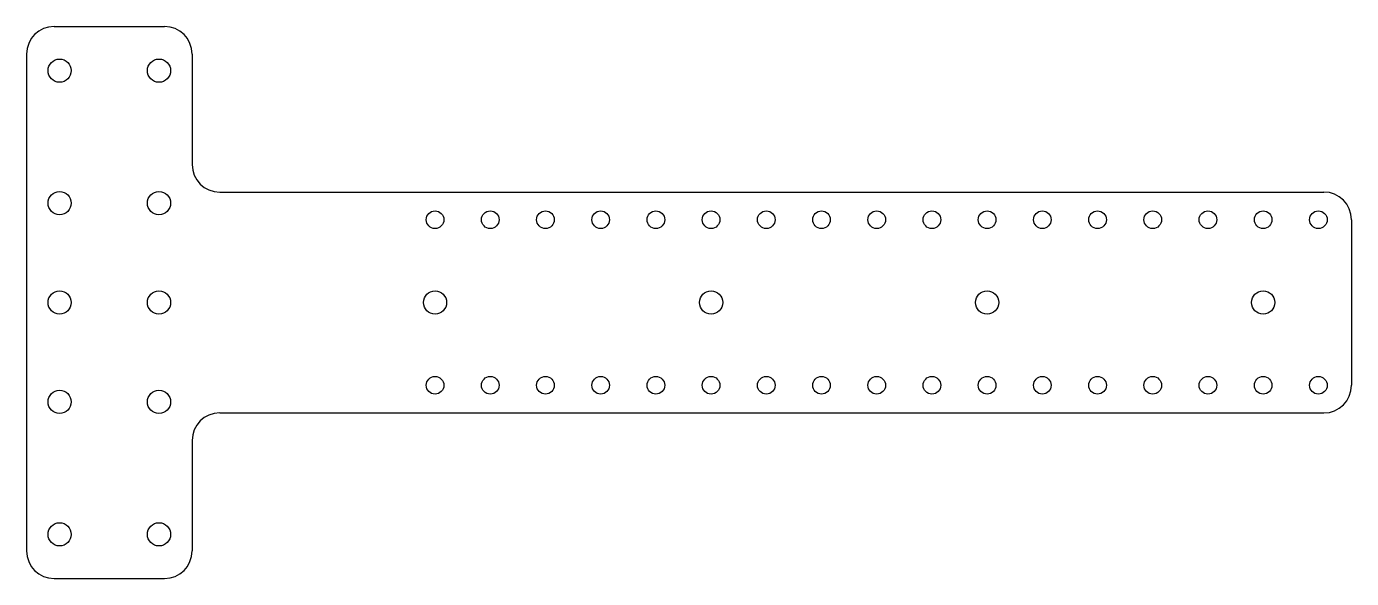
# Model space of a CAD drawing. Header units: millimetres. Extents: x -15 to 225, y -50 to 50.
import ezdxf

# ---------------------------------------------------------------- set-up
doc = ezdxf.new("R2010")
doc.units = ezdxf.units.MM

msp = doc.modelspace()

# ---------------------------------------------------------------- linework, layer by layer
at = {"color": 7, "linetype": 'Continuous', "lineweight": 25}
for p, q in [((-10, 50), (10, 50)), ((-15, 45), (-15, -45)), ((15, 45), (15, 25)), ((20, 20), (220, 20)), ((225, 15), (225, -15)), ((20, -20), (220, -20)), ((15, -25), (15, -45)), ((-10, -50), (10, -50))]:
    msp.add_line(p, q, dxfattribs=at)
for centre, radius in [((-9, 42), 2.1), ((9, 42), 2.1), ((-9, 18), 2.1), ((9, 18), 2.1), ((59, 15), 1.6), ((69, 15), 1.6), ((79, 15), 1.6), ((89, 15), 1.6), ((99, 15), 1.6), ((109, 15), 1.6), ((119, 15), 1.6), ((129, 15), 1.6), ((139, 15), 1.6), ((149, 15), 1.6), ((159, 15), 1.6), ((169, 15), 1.6), ((179, 15), 1.6), ((189, 15), 1.6), ((199, 15), 1.6), ((209, 15), 1.6), ((219, 15), 1.6), ((-9, 0), 2.1), ((9, 0), 2.1), ((59, 0), 2.1), ((109, 0), 2.1), ((159, 0), 2.1), ((209, 0), 2.1), ((59, -15), 1.6), ((69, -15), 1.6), ((79, -15), 1.6), ((89, -15), 1.6), ((99, -15), 1.6), ((109, -15), 1.6), ((119, -15), 1.6), ((129, -15), 1.6), ((139, -15), 1.6), ((149, -15), 1.6), ((159, -15), 1.6), ((169, -15), 1.6), ((179, -15), 1.6), ((189, -15), 1.6), ((199, -15), 1.6), ((209, -15), 1.6), ((219, -15), 1.6), ((-9, -18), 2.1), ((9, -18), 2.1), ((-9, -42), 2.1), ((9, -42), 2.1)]:
    msp.add_circle(centre, radius, dxfattribs=at)
for centre, start, end in [((-10, 45), 90, 180), ((10, 45), 0, 90), ((20, 25), 180, 270), ((220, 15), 0, 90), ((220, -15), 270, 0), ((20, -25), 90, 180), ((-10, -45), 180, 270), ((10, -45), 270, 0)]:
    msp.add_arc(centre, 5, start, end, dxfattribs=at)

doc.saveas('drawing.dxf')
